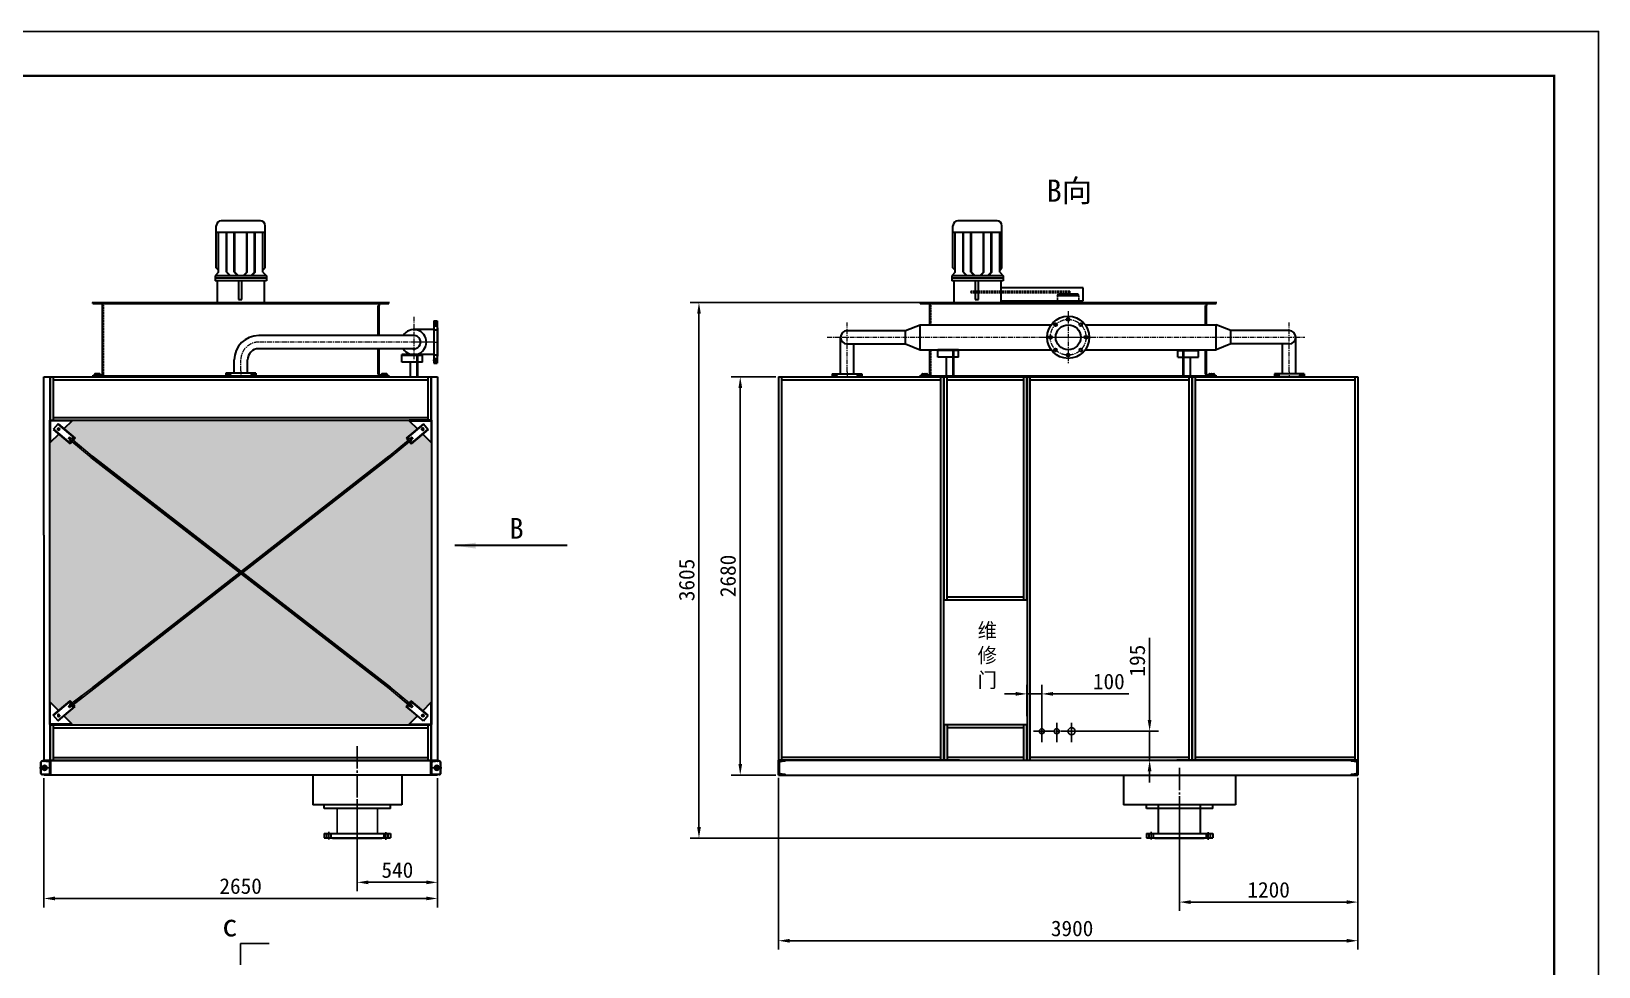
# Model space of a CAD drawing. Header units: millimetres. Extents: x 30580 to 65675, y -20119 to -7519.
# Drawn here: x 37850 to 48400, y -13814 to -7519 of the extents above; entities that cross this region are included whole.
import ezdxf

# ---------------------------------------------------------------- set-up
doc = ezdxf.new("R2010")
doc.units = ezdxf.units.MM
for name, pattern in [('CENTER', [50.8, 31.75, -6.35, 6.35, -6.35]), ('CENTER2', [28.574999, 19.049999, -3.175, 3.175, -3.175]), ('EB_DASH', [6, 3, -3]), ('EB_DASHDOT', [39, 30, -3, 3, -3]), ('HIDDEN', [0.375, 0.25, -0.125])]:
    doc.linetypes.add(name, pattern=pattern)
doc.layers.get('Defpoints').update_dxf_attribs({"lineweight": 18})
for name, color, linetype, lineweight in [('01', 7, 'Continuous', 30), ('2细线层', 4, 'Continuous', 18), ('CAXA0', 7, 'Continuous', 35), ('CAXA1', 1, 'EB_DASHDOT', 25), ('CAXA2', 6, 'EB_DASH', 25), ('中心线层', 1, 'CENTER', 18), ('点化线', 1, 'CENTER2', 13), ('细实线', 3, 'Continuous', 13), ('轮廓线', 7, 'Continuous', 30)]:
    doc.layers.add(name, color=color, linetype=linetype, lineweight=lineweight)
doc.layers.add('border', color=7, linetype='Continuous')
doc.dimstyles.new('ISO-25', dxfattribs={"dimtxt": 2.5, "dimasz": 2.5, "dimexe": 1.25, "dimexo": 0.625, "dimtad": 1, "dimtxsty": 'Standard', "dimcen": 2.5, "dimadec": 0, "dimazin": 0, "dimtfac": 1, "dimtmove": 0, "dimatfit": 3, "dimfxl": 1, "dimarcsym": 0})

# ---------------------------------------------------------------- blocks, each defined once
blk = doc.blocks.new('CAXBLOCK12')
at = {"layer": 'CAXA0'}
for p, q in [((0, 0), (0, -100)), ((45, 0), (0, 0)), ((45, -3), (45, 0)), ((0, -100), (45, -100)), ((4, -15), (4, -85)), ((43, -5), (10, -8)), ((43, -95), (10, -92)), ((45, -97), (45, -100))]:
    blk.add_line(p, q, dxfattribs=at)
for centre, radius, start, end in [((11, -15), 6.7, 94.5739, 180), ((11, -85), 6.7, 180, 265.4261), ((42, -3), 2.5, 274.5739, 0), ((42, -97), 2.5, 0, 85.4261)]:
    blk.add_arc(centre, radius, start, end, dxfattribs=at)
blk = doc.blocks.new('*D94')
at = {"color": 0, "lineweight": -2, "ltscale": 150, "transparency": 16777216}
for p, q in [((42879, -12543), (42879, -13699)), ((46779, -12543), (46779, -13699)), ((42954, -13639), (46704, -13639))]:
    blk.add_line(p, q, dxfattribs=at)
at = {"color": 0, "ltscale": 150, "transparency": 16777216}
for points in [[(42954, -13627), (42954, -13652), (42879, -13639)], [(46704, -13627), (46704, -13652), (46779, -13639)]]:
    blk.add_solid(points, dxfattribs=at)
at = {"layer": 'Defpoints', "color": 0, "ltscale": 150, "transparency": 16777216}
for p in [(42879, -12524), (46779, -12524), (46779, -13639)]:
    blk.add_point(p, dxfattribs=at)
at = {"color": 0, "ltscale": 150, "transparency": 16777216, "insert": (44856, -13557), "char_height": 105, "attachment_point": 5}
blk.add_mtext('3900', dxfattribs=at)
blk = doc.blocks.new('A$C3F365CF5')
at = {"layer": '点化线'}
for p, q in [((10, 180), (38, 180)), ((0, 100), (41, 100)), ((10, 20), (38, 20))]:
    blk.add_line(p, q, dxfattribs=at)
at = {"layer": '轮廓线'}
for p, q in [((15, 200), (33, 200)), ((15, 200), (15, 0)), ((15, 189), (33, 189)), ((15, 171), (33, 171)), ((33, 200), (33, 164)), ((33, 164), (35, 161)), ((35, 161), (35, 39)), ((15, 29), (33, 29)), ((15, 11), (33, 11)), ((15, 0), (33, 0)), ((33, 36), (35, 39)), ((33, 36), (33, 0))]:
    blk.add_line(p, q, dxfattribs=at)
blk = doc.blocks.new('A$C2E62218D')
at = {"layer": '01'}
for centre, radius in [((182, 174), 142), ((97, 259), 10), ((182, 174), 84), ((182, 294), 10), ((267, 259), 10), ((62, 174), 10), ((302, 174), 10), ((97, 89), 10), ((182, 54), 10), ((267, 89), 10)]:
    blk.add_circle(centre, radius, dxfattribs=at)
at = {"layer": '中心线层'}
for p, q in [((182, 349), (182, 0)), ((0, 174), (360, 174))]:
    blk.add_line(p, q, dxfattribs=at)
blk.add_circle((182, 174), 120, dxfattribs=at)
blk = doc.blocks.new('*D97')
at = {"color": 0, "lineweight": -2, "ltscale": 150, "transparency": 16777216}
for p, q in [((42861, -9844), (42562, -9844)), ((42622, -9919), (42622, -12449)), ((42861, -12524), (42562, -12524))]:
    blk.add_line(p, q, dxfattribs=at)
at = {"color": 0, "ltscale": 150, "transparency": 16777216}
for points in [[(42610, -9919), (42635, -9919), (42622, -9844)], [(42610, -12449), (42635, -12449), (42622, -12524)]]:
    blk.add_solid(points, dxfattribs=at)
at = {"layer": 'Defpoints', "color": 0, "ltscale": 150, "transparency": 16777216}
for p in [(42879, -9844), (42622, -12524), (42879, -12524)]:
    blk.add_point(p, dxfattribs=at)
at = {"color": 0, "ltscale": 150, "transparency": 16777216, "insert": (42540, -11184), "char_height": 105, "attachment_point": 5, "rotation": 90}
blk.add_mtext('2680', dxfattribs=at)
blk = doc.blocks.new('*D98')
at = {"color": 0, "lineweight": -2, "ltscale": 150, "transparency": 16777216}
for p, q in [((43852, -9344), (42284, -9344)), ((42344, -12874), (42344, -9419)), ((45321, -12949), (42284, -12949))]:
    blk.add_line(p, q, dxfattribs=at)
at = {"color": 0, "ltscale": 150, "transparency": 16777216}
for points in [[(42332, -9419), (42357, -9419), (42344, -9344)], [(42332, -12874), (42357, -12874), (42344, -12949)]]:
    blk.add_solid(points, dxfattribs=at)
at = {"layer": 'Defpoints', "color": 0, "ltscale": 150, "transparency": 16777216}
for p in [(42344, -9344), (43871, -9344), (45340, -12949)]:
    blk.add_point(p, dxfattribs=at)
at = {"color": 0, "ltscale": 150, "transparency": 16777216, "insert": (42262, -11211), "char_height": 105, "attachment_point": 5, "rotation": 90}
blk.add_mtext('3605', dxfattribs=at)
blk = doc.blocks.new('A$C0C8B4ECC')
at = {"layer": 'CAXA0', "linetype": 'Continuous'}
for p, q in [((7, 0), (7, 100)), ((11, 15), (11, 85)), ((61, 96), (17, 92)), ((61, 4), (17, 8)), ((52, 97), (52, 100)), ((52, 3), (52, 0)), ((72, 14), (72, 86))]:
    blk.add_line(p, q, dxfattribs=at)
blk.add_circle((47, 50), 15, dxfattribs=at)
for centre, radius, start, end in [((18, 85), 6.7, 94.5739, 180), ((18, 15), 6.7, 180, 265.4261), ((50, 97), 2.5, 274.5739, 0), ((50, 3), 2.5, 0, 85.4261), ((62, 86), 10, 0, 94.5739), ((62, 14), 10, 265.4261, 360)]:
    blk.add_arc(centre, radius, start, end, dxfattribs=at)
at = {"layer": 'CAXA1', "linetype": 'EB_DASHDOT'}
for p, q in [((82, 50), (0, 50)), ((47, 32), (47, 68))]:
    blk.add_line(p, q, dxfattribs=at)
blk = doc.blocks.new('A$C68A221FE')
at = {"layer": '01'}
for p, q in [((7, 285), (28, 285)), ((7, 285), (7, 0)), ((7, 272), (28, 272)), ((7, 252), (28, 252)), ((7, 226), (28, 226)), ((28, 285), (28, 0)), ((28, 241), (31, 238)), ((31, 238), (31, 47)), ((7, 58), (28, 58)), ((7, 32), (28, 32)), ((7, 12), (28, 12)), ((28, 44), (31, 47)), ((7, 0), (28, 0))]:
    blk.add_line(p, q, dxfattribs=at)
at = {"layer": '中心线层'}
for p, q in [((4, 262), (31, 262)), ((1, 142), (35, 142)), ((0, 22), (31, 22))]:
    blk.add_line(p, q, dxfattribs=at)
blk = doc.blocks.new('*X16')
at = {"color": 0, "linetype": 'Continuous'}
for p, q in [((-6, 4), (0, 8)), ((-6, -4), (-6, 4)), ((6, 4), (0, 8)), ((6, -4), (6, 4)), ((-6, -4), (0, -8)), ((6, -4), (0, -8))]:
    blk.add_line(p, q, dxfattribs=at)
for radius in [6.5, 3.4]:
    blk.add_circle((0, 0), radius, dxfattribs=at)
blk.add_arc((0, 0), 4, 250, 160, dxfattribs=at)
blk = doc.blocks.new('*D87')
at = {"color": 0, "lineweight": -2, "ltscale": 150, "transparency": 16777216}
for p, q in [((37934, -12544), (37934, -13415)), ((40584, -12544), (40584, -13415)), ((40509, -13355), (38009, -13355))]:
    blk.add_line(p, q, dxfattribs=at)
at = {"color": 0, "ltscale": 150, "transparency": 16777216}
for points in [[(38009, -13342), (38009, -13367), (37934, -13355)], [(40509, -13342), (40509, -13367), (40584, -13355)]]:
    blk.add_solid(points, dxfattribs=at)
at = {"layer": 'Defpoints', "color": 0, "ltscale": 150, "transparency": 16777216}
for p in [(37934, -12525), (40584, -12525), (37934, -13355)]:
    blk.add_point(p, dxfattribs=at)
at = {"color": 0, "ltscale": 150, "transparency": 16777216, "insert": (39259, -13272), "char_height": 105, "attachment_point": 5}
blk.add_mtext('2650', dxfattribs=at)
blk = doc.blocks.new('*U100')
at = {"layer": 'border', "color": 1, "linetype": 'Continuous'}
blk.add_lwpolyline([(0, 0), (17820, 0), (17820, 12600), (0, 12600)], close=True, dxfattribs=at)
at = {"layer": 'border', "color": 7, "linetype": 'Continuous', "const_width": 15}
blk.add_lwpolyline([(750, 300), (17520, 300), (17520, 12300), (750, 12300)], close=True, dxfattribs=at)
blk = doc.blocks.new('*X18')
at = {"layer": '01'}
blk.add_hatch(color=256, dxfattribs=at).paths.add_polyline_path([(756, 0), (616, 20), (616, -20)], flags=0)
blk.add_line((0, 0), (756, 0), dxfattribs=at)
blk = doc.blocks.new('*D105')
at = {"color": 0, "lineweight": -2, "ltscale": 150, "transparency": 16777216}
for p, q in [((44552, -12127), (44552, -11918)), ((44652, -12277), (44652, -11918)), ((44477, -11978), (44402, -11978)), ((44552, -11978), (44652, -11978)), ((44727, -11978), (45238, -11978))]:
    blk.add_line(p, q, dxfattribs=at)
at = {"color": 0, "ltscale": 150, "transparency": 16777216}
for points in [[(44477, -11965), (44477, -11990), (44552, -11978)], [(44727, -11965), (44727, -11990), (44652, -11978)]]:
    blk.add_solid(points, dxfattribs=at)
at = {"layer": 'Defpoints', "color": 0, "ltscale": 150, "transparency": 16777216}
for p in [(44652, -11978), (44552, -12146), (44652, -12296)]:
    blk.add_point(p, dxfattribs=at)
at = {"color": 0, "ltscale": 150, "transparency": 16777216, "insert": (45103, -11895), "char_height": 105, "attachment_point": 5}
blk.add_mtext('100', dxfattribs=at)
blk = doc.blocks.new('*D107')
at = {"color": 0, "lineweight": -2, "ltscale": 150, "transparency": 16777216}
for p, q in [((45378, -12154), (45378, -11601)), ((44781, -12229), (45438, -12229)), ((45378, -12424), (45378, -12229)), ((44781, -12424), (45438, -12424)), ((45378, -12499), (45378, -12574))]:
    blk.add_line(p, q, dxfattribs=at)
at = {"color": 0, "ltscale": 150, "transparency": 16777216}
for points in [[(45365, -12154), (45390, -12154), (45378, -12229)], [(45365, -12499), (45390, -12499), (45378, -12424)]]:
    blk.add_solid(points, dxfattribs=at)
at = {"layer": 'Defpoints', "color": 0, "ltscale": 150, "transparency": 16777216}
for p in [(44762, -12229), (44762, -12424), (45378, -12424)]:
    blk.add_point(p, dxfattribs=at)
at = {"color": 0, "ltscale": 150, "transparency": 16777216, "insert": (45295, -11754), "char_height": 105, "attachment_point": 5, "rotation": 90}
blk.add_mtext('195', dxfattribs=at)
blk = doc.blocks.new('*D110')
at = {"color": 0, "lineweight": -2, "ltscale": 150, "transparency": 16777216}
for p, q in [((45579, -12667), (45579, -13439)), ((46779, -12667), (46779, -13439)), ((46704, -13379), (45654, -13379))]:
    blk.add_line(p, q, dxfattribs=at)
at = {"color": 0, "ltscale": 150, "transparency": 16777216}
for points in [[(45654, -13367), (45654, -13392), (45579, -13379)], [(46704, -13367), (46704, -13392), (46779, -13379)]]:
    blk.add_solid(points, dxfattribs=at)
at = {"layer": 'Defpoints', "color": 0, "ltscale": 150, "transparency": 16777216}
for p in [(45579, -12648), (46779, -12648), (45579, -13379)]:
    blk.add_point(p, dxfattribs=at)
at = {"color": 0, "ltscale": 150, "transparency": 16777216, "insert": (46179, -13297), "char_height": 105, "attachment_point": 5}
blk.add_mtext('1200', dxfattribs=at)
blk = doc.blocks.new('*D111')
at = {"color": 0, "lineweight": -2, "ltscale": 150, "transparency": 16777216}
for p, q in [((40044, -12687), (40044, -13306)), ((40584, -12687), (40584, -13306)), ((40119, -13246), (40509, -13246))]:
    blk.add_line(p, q, dxfattribs=at)
at = {"color": 0, "ltscale": 150, "transparency": 16777216}
for points in [[(40119, -13234), (40119, -13259), (40044, -13246)], [(40509, -13234), (40509, -13259), (40584, -13246)]]:
    blk.add_solid(points, dxfattribs=at)
at = {"layer": 'Defpoints', "color": 0, "ltscale": 150, "transparency": 16777216}
for p in [(40044, -12668), (40584, -12668), (40584, -13246)]:
    blk.add_point(p, dxfattribs=at)
at = {"color": 0, "ltscale": 150, "transparency": 16777216, "insert": (40314, -13164), "char_height": 105, "attachment_point": 5}
blk.add_mtext('540', dxfattribs=at)

msp = doc.modelspace()

# ---------------------------------------------------------------- hatches: boundary and pattern name
at = {"layer": '2细线层'}
h = msp.add_hatch(dxfattribs=at)
h.set_pattern_fill('HONEY', color=256, scale=10, style=0)
h.set_pattern_definition([(0, (-169696.702, 90930.416), (47.625, 27.4963), [31.75, -63.5]), (120, (-169696.702, 90930.416), (-47.6249943, 27.49631), [31.75, -63.5]), (60, (-169696.702, 90930.416), (5.7e-06, 54.99261), [-63.5, 31.75])])
h.paths.add_polyline_path([(38251.127, -10386.735), (38124.568, -10280.54), (38112.581, -10294.826), (38034.37, -10229.2), (37974.396, -10289.174), (37974.396, -12030.991), (38034.37, -12090.965), (38112.581, -12025.339), (38124.649, -12039.722), (38153.013, -12018.244), (38185.521, -11990.967), (38186.887, -11992.595), (38262.951, -11935.001), (39252.58, -11162.787)])
h.paths.add_polyline_path([(40258.231, -10378.073), (40386.06, -10270.811), (40374.072, -10256.524), (40448.932, -10193.71), (40394.396, -10139.174), (40394.396, -10136.674), (38124.396, -10136.674), (38124.396, -10139.174), (38069.86, -10193.71), (38144.72, -10256.524), (38132.732, -10270.811), (38260.561, -10378.073), (39262.877, -11154.753)])
h.paths.add_polyline_path([(40544.396, -10286.674), (40541.896, -10286.674), (40484.422, -10229.2), (40406.211, -10294.826), (40394.223, -10280.54), (40266.394, -10387.801), (39273.229, -11162.774), (40266.394, -11932.364), (40394.223, -12039.626), (40406.211, -12025.339), (40484.422, -12090.965), (40541.896, -12033.491), (40544.396, -12033.491)])
h.paths.add_polyline_path([(39262.931, -11170.809), (38271.115, -11944.729), (38132.812, -12049.45), (38144.72, -12063.641), (38069.86, -12126.456), (38124.396, -12180.991), (38124.396, -12183.491), (37974.396, -12183.491), (37974.396, -12185.491), (40544.396, -12185.491), (40544.396, -12183.491), (40394.396, -12183.491), (40394.396, -12180.991), (40448.932, -12126.456), (40374.072, -12063.641), (40386.06, -12049.354), (40258.231, -11942.093)])

# ---------------------------------------------------------------- linework, layer by layer
at = {"linetype": 'HIDDEN'}
for p, q in [((38100.802, -10258.111), (38113.218, -10268.528)), ((38106.517, -10251.3), (38118.932, -10261.718)), ((38123.878, -10277.473), (38185.521, -10329.198)), ((38129.592, -10270.663), (38191.236, -10322.388)), ((40389.2, -10270.663), (40327.556, -10322.388)), ((40394.914, -10277.473), (40333.271, -10329.198)), ((40412.275, -10251.3), (40399.86, -10261.718)), ((40417.99, -10258.111), (40405.574, -10268.528)), ((38123.878, -12042.692), (38185.521, -11990.967)), ((38129.592, -12049.502), (38191.236, -11997.777)), ((40389.2, -12049.502), (40327.556, -11997.777)), ((40394.914, -12042.692), (40333.271, -11990.967)), ((38100.802, -12062.055), (38113.218, -12051.637)), ((38106.517, -12068.865), (38118.932, -12058.447)), ((40412.275, -12068.865), (40399.86, -12058.447)), ((40417.99, -12062.055), (40405.574, -12051.637))]:
    msp.add_line(p, q, dxfattribs=at)
for p, q in [((38130.817, -10269.204), (38122.653, -10278.933)), ((38122.653, -10278.933), (38252.398, -10387.801)), ((38260.561, -10378.073), (38130.817, -10269.204)), ((38184.297, -10330.657), (38192.46, -10320.929)), ((40258.231, -10378.073), (40387.975, -10269.204)), ((40396.139, -10278.933), (40266.394, -10387.801)), ((40334.495, -10330.657), (40326.332, -10320.929)), ((40387.975, -10269.204), (40396.139, -10278.933)), ((38122.653, -12041.233), (38262.951, -11935.001)), ((38271.115, -11944.729), (38130.817, -12050.961)), ((38184.297, -11989.508), (38192.46, -11999.237)), ((40258.231, -11942.093), (40387.975, -12050.961)), ((40396.139, -12041.233), (40266.394, -11932.364)), ((40334.495, -11989.508), (40326.332, -11999.237)), ((38130.817, -12050.961), (38122.653, -12041.233)), ((40387.975, -12050.961), (40396.139, -12041.233)), ((39907.896, -12749.291), (39907.896, -12917.831)), ((40180.896, -12749.291), (40180.896, -12917.831))]:
    msp.add_line(p, q)
at = {"color": 3, "ltscale": 150}
for q in [(39451.872, -13656.935), (39258.146, -13800.924)]:
    msp.add_line((39258.146, -13656.935), q, dxfattribs=at)
for points in [[(38111.993, -10269.988), (38099.578, -10259.57), (38107.741, -10249.841), (38120.156, -10260.259)], [(38113.838, -10286.042), (38136.288, -10259.288), (38137.96, -10260.691), (38115.51, -10287.445)], [(40404.954, -10286.042), (40382.504, -10259.288), (40380.832, -10260.691), (40403.282, -10287.445)], [(40406.799, -10269.988), (40419.214, -10259.57), (40411.051, -10249.841), (40398.636, -10260.259)], [(38111.993, -12050.178), (38099.578, -12060.595), (38107.741, -12070.324), (38120.156, -12059.906)], [(38113.838, -12034.123), (38136.288, -12060.877), (38137.96, -12059.474), (38115.51, -12032.72)], [(40404.954, -12034.123), (40382.504, -12060.877), (40380.832, -12059.474), (40403.282, -12032.72)], [(40406.799, -12050.178), (40419.214, -12060.595), (40411.051, -12070.324), (40398.636, -12059.906)]]:
    msp.add_lwpolyline(points, close=True)
for points in [[(38117.92, -10281.178), (38122.002, -10276.313), (38113.986, -10269.588, 0.414213562), (38112.197, -10269.744), (38109.748, -10272.663, 0.414213562), (38109.905, -10274.452)], [(38122.002, -10276.313), (38128.124, -10269.017), (38120.109, -10262.291, 0.414213562), (38118.32, -10262.448), (38113.83, -10267.799, 0.414213562), (38113.986, -10269.588)], [(38128.124, -10269.017), (38132.206, -10264.153), (38124.191, -10257.427, 0.414213562), (38122.401, -10257.583), (38119.952, -10260.502, 0.414213562), (38120.109, -10262.291)], [(40390.668, -10269.017), (40386.586, -10264.153), (40394.601, -10257.427, -0.414213562), (40396.391, -10257.583), (40398.84, -10260.502, -0.414213562), (40398.683, -10262.291)], [(40396.79, -10276.313), (40390.668, -10269.017), (40398.683, -10262.291, -0.414213562), (40400.472, -10262.448), (40404.962, -10267.799, -0.414213562), (40404.806, -10269.588)], [(40400.872, -10281.178), (40396.79, -10276.313), (40404.806, -10269.588, -0.414213562), (40406.595, -10269.744), (40409.044, -10272.663, -0.414213562), (40408.887, -10274.452)], [(38117.92, -12038.987), (38122.002, -12043.852), (38113.986, -12050.577, -0.414213562), (38112.197, -12050.421), (38109.748, -12047.502, -0.414213562), (38109.905, -12045.713)], [(38122.002, -12043.852), (38128.124, -12051.148), (38120.109, -12057.874, -0.414213562), (38118.32, -12057.717), (38113.83, -12052.367, -0.414213562), (38113.986, -12050.577)], [(38128.124, -12051.148), (38132.206, -12056.013), (38124.191, -12062.738, -0.414213562), (38122.401, -12062.582), (38119.952, -12059.663, -0.414213562), (38120.109, -12057.874)], [(40390.668, -12051.148), (40386.586, -12056.013), (40394.601, -12062.738, 0.414213562), (40396.391, -12062.582), (40398.84, -12059.663, 0.414213562), (40398.683, -12057.874)], [(40396.79, -12043.852), (40390.668, -12051.148), (40398.683, -12057.874, 0.414213562), (40400.472, -12057.717), (40404.962, -12052.367, 0.414213562), (40404.806, -12050.577)], [(40400.872, -12038.987), (40396.79, -12043.852), (40404.806, -12050.577, 0.414213562), (40406.595, -12050.421), (40409.044, -12047.502, 0.414213562), (40408.887, -12045.713)]]:
    msp.add_lwpolyline(points, format="xyb", close=True)
at = {"ltscale": 150}
for centre, radius in [((44652.452, -12229.291), 17), ((44752.452, -12229.291), 17), ((44852.452, -12229.291), 24)]:
    msp.add_circle(centre, radius, dxfattribs=at)
at = {"layer": '01', "ltscale": 10}
for p, q in [((39095.161, -9110.301), (39095.161, -8827.242)), ((39391.717, -8794.291), (39128.112, -8794.291)), ((39424.668, -9110.301), (39424.668, -8827.242)), ((44054.056, -9110.301), (44054.056, -8827.242)), ((44350.612, -8794.291), (44087.007, -8794.291)), ((44383.563, -9110.301), (44383.563, -8827.242)), ((39424.668, -8871.885), (39095.161, -8871.885)), ((39110.291, -9140.562), (39110.291, -8871.885)), ((39163.248, -9140.562), (39163.248, -8871.885)), ((39167.03, -9138.995), (39167.03, -8871.885)), ((39216.204, -9140.562), (39216.204, -8871.885)), ((39219.987, -9138.995), (39219.987, -8871.885)), ((39299.842, -9138.995), (39299.842, -8871.885)), ((39303.624, -9140.562), (39303.624, -8871.885)), ((39352.798, -9138.995), (39352.798, -8871.885)), ((39356.581, -9140.562), (39356.581, -8871.885)), ((39409.537, -9140.562), (39409.537, -8871.885)), ((44383.563, -8871.885), (44054.056, -8871.885)), ((44069.186, -9140.562), (44069.186, -8871.885)), ((44122.143, -9140.562), (44122.143, -8871.885)), ((44125.925, -9138.995), (44125.925, -8871.885)), ((44175.099, -9140.562), (44175.099, -8871.885)), ((44178.882, -9138.995), (44178.882, -8871.885)), ((44258.737, -9138.995), (44258.737, -8871.885)), ((44262.519, -9140.562), (44262.519, -8871.885)), ((44311.693, -9138.995), (44311.693, -8871.885)), ((44315.476, -9140.562), (44315.476, -8871.885)), ((44368.432, -9140.562), (44368.432, -8871.885)), ((39110.291, -9140.562), (39087.596, -9163.258)), ((39432.233, -9163.258), (39087.596, -9163.258)), ((39087.596, -9163.258), (39087.596, -9196.881)), ((39110.291, -9125.432), (39095.161, -9110.301)), ((39163.248, -9140.562), (39185.943, -9163.258)), ((39167.03, -9138.995), (39191.293, -9163.258)), ((39216.204, -9140.562), (39238.9, -9163.258)), ((39219.987, -9138.995), (39244.249, -9163.258)), ((39299.842, -9138.995), (39275.579, -9163.258)), ((39303.624, -9140.562), (39280.929, -9163.258)), ((39352.798, -9138.995), (39328.536, -9163.258)), ((39356.581, -9140.562), (39333.885, -9163.258)), ((39409.537, -9125.432), (39424.668, -9110.301)), ((39409.537, -9140.562), (39432.233, -9163.258)), ((44069.186, -9140.562), (44046.491, -9163.258)), ((44391.128, -9163.258), (44046.491, -9163.258)), ((44046.491, -9163.258), (44046.491, -9196.881)), ((44069.186, -9125.432), (44054.056, -9110.301)), ((44122.143, -9140.562), (44144.839, -9163.258)), ((44125.925, -9138.995), (44150.188, -9163.258)), ((44175.099, -9140.562), (44197.795, -9163.258)), ((44178.882, -9138.995), (44203.144, -9163.258)), ((44258.737, -9138.995), (44234.474, -9163.258)), ((44262.519, -9140.562), (44239.824, -9163.258)), ((44311.693, -9138.995), (44287.431, -9163.258)), ((44315.476, -9140.562), (44292.78, -9163.258)), ((44368.432, -9125.432), (44383.563, -9110.301)), ((44368.432, -9140.562), (44391.128, -9163.258)), ((39432.233, -9180.069), (39087.596, -9180.069)), ((39432.233, -9196.881), (39087.596, -9196.881)), ((44391.128, -9180.069), (44046.491, -9180.069)), ((44391.128, -9196.881), (44046.491, -9196.881)), ((38260.328, -9344.291), (38316.105, -9344.291)), ((38264.01, -9349.869), (38264.01, -9344.291)), ((38264.01, -9344.291), (40256.782, -9344.291)), ((38264.01, -9349.869), (38316.105, -9349.869)), ((38264.01, -9349.869), (40256.782, -9349.869)), ((38330.049, -9824.769), (38330.049, -9363.813)), ((38561.743, -9344.291), (40260.464, -9344.291)), ((40185.165, -9565.791), (40185.165, -9363.813)), ((40190.743, -9565.791), (40190.743, -9363.813)), ((40256.782, -9349.869), (40256.782, -9344.291)), ((43829.384, -9344.291), (43885.161, -9344.291)), ((43833.067, -9349.869), (43833.067, -9344.291)), ((43833.067, -9344.291), (45825.838, -9344.291)), ((43833.067, -9349.869), (43885.161, -9349.869)), ((43833.067, -9349.869), (45825.838, -9349.869)), ((43899.106, -9493.534), (43899.106, -9363.813)), ((44410.799, -9344.291), (45829.52, -9344.291)), ((45754.221, -9493.534), (45754.221, -9363.813)), ((45759.799, -9493.534), (45759.799, -9363.813)), ((45825.838, -9349.869), (45825.838, -9344.291)), ((40185.165, -9824.769), (40185.165, -9654.791)), ((40190.743, -9824.769), (40190.743, -9654.791)), ((43899.106, -9824.769), (43899.106, -9661.534)), ((45754.221, -9824.769), (45754.221, -9661.534)), ((45759.799, -9824.769), (45759.799, -9661.534)), ((38260.328, -9844.291), (40260.464, -9844.291)), ((43994.452, -9844.291), (44549.452, -9844.291)), ((44552.452, -9844.291), (45664.452, -9844.291))]:
    msp.add_line(p, q, dxfattribs=at)
at = {"layer": '01'}
for p, q in [((43733.436, -9533.034), (43833.436, -9493.534)), ((43833.436, -9493.534), (44714.342, -9493.534)), ((43833.436, -9661.534), (43833.436, -9493.534)), ((44944.562, -9493.534), (45825.469, -9493.534)), ((45825.469, -9661.534), (45825.469, -9493.534)), ((45925.469, -9533.034), (45825.469, -9493.534)), ((40425.32, -9565.791), (39380.396, -9565.791)), ((40560.396, -9526.291), (40425.32, -9526.291)), ((43296.952, -9824.291), (43296.952, -9577.534)), ((43341.452, -9533.034), (43733.436, -9533.034)), ((43733.436, -9622.034), (43733.436, -9533.034)), ((46317.452, -9533.034), (45925.469, -9533.034)), ((45925.469, -9622.034), (45925.469, -9533.034)), ((46361.952, -9824.291), (46361.952, -9577.534)), ((40418.258, -9654.791), (39380.396, -9654.791)), ((40482.845, -9694.291), (40344.808, -9694.291)), ((40344.808, -9744.291), (40344.808, -9694.291)), ((40482.845, -9699.291), (40344.808, -9699.291)), ((40560.396, -9694.291), (40425.32, -9694.291)), ((40445.32, -9699.291), (40445.32, -9844.291)), ((40450.32, -9699.291), (40450.32, -9844.291)), ((40482.845, -9744.291), (40482.845, -9694.291)), ((43341.452, -9622.034), (43733.436, -9622.034)), ((43385.952, -9824.291), (43385.952, -9622.034)), ((43733.436, -9622.034), (43833.436, -9661.534)), ((43833.436, -9661.534), (44714.342, -9661.534)), ((44091.195, -9661.534), (43953.159, -9661.534)), ((43953.159, -9711.534), (43953.159, -9661.534)), ((44091.195, -9666.534), (43953.159, -9666.534)), ((44053.671, -9666.534), (44053.671, -9838.713)), ((44058.671, -9666.534), (44058.671, -9838.713)), ((44091.195, -9711.534), (44091.195, -9661.534)), ((44944.562, -9661.534), (45825.469, -9661.534)), ((45567.709, -9661.534), (45705.746, -9661.534)), ((45567.709, -9711.534), (45567.709, -9661.534)), ((45567.709, -9666.534), (45705.746, -9666.534)), ((45600.234, -9666.534), (45600.234, -9838.713)), ((45605.234, -9666.534), (45605.234, -9838.713)), ((45705.746, -9711.534), (45705.746, -9661.534)), ((45925.469, -9622.034), (45825.469, -9661.534)), ((46317.452, -9622.034), (45925.469, -9622.034)), ((46272.952, -9824.291), (46272.952, -9622.034)), ((39215.896, -9818.713), (39215.896, -9730.291)), ((39304.896, -9818.713), (39304.896, -9730.291)), ((40445.32, -9744.291), (40344.808, -9744.291)), ((40400.32, -9744.291), (40400.32, -9844.291)), ((40482.845, -9744.291), (40450.32, -9744.291)), ((44053.671, -9711.534), (43953.159, -9711.534)), ((44008.671, -9711.534), (44008.671, -9838.713)), ((44091.195, -9711.534), (44058.671, -9711.534)), ((45567.709, -9711.534), (45600.234, -9711.534)), ((45605.234, -9711.534), (45705.746, -9711.534)), ((45650.234, -9711.534), (45650.234, -9838.713)), ((37974.396, -10136.674), (38124.396, -10136.674)), ((37974.396, -10286.674), (37974.396, -10136.674)), ((38124.396, -10139.174), (37976.896, -10139.174)), ((37976.896, -10139.174), (37976.896, -10286.674)), ((38034.37, -10229.2), (37976.896, -10286.674)), ((38029.813, -10160.106), (37997.674, -10198.408)), ((37997.674, -10198.408), (38112.581, -10294.826)), ((37999.281, -10196.493), (38114.187, -10292.911)), ((38028.206, -10162.021), (38143.113, -10258.439)), ((38029.813, -10160.106), (38144.72, -10256.524)), ((38124.396, -10139.174), (38069.86, -10193.71)), ((38124.396, -10136.674), (38124.396, -10139.174)), ((40488.979, -10160.106), (40374.072, -10256.524)), ((40490.586, -10162.021), (40375.679, -10258.439)), ((40544.396, -10136.674), (40394.396, -10136.674)), ((40394.396, -10136.674), (40394.396, -10139.174)), ((40394.396, -10139.174), (40541.896, -10139.174)), ((40394.396, -10139.174), (40448.932, -10193.71)), ((40519.511, -10196.493), (40404.604, -10292.911)), ((40521.118, -10198.408), (40406.211, -10294.826)), ((40484.422, -10229.2), (40541.896, -10286.674)), ((40488.979, -10160.106), (40521.118, -10198.408)), ((40541.896, -10139.174), (40541.896, -10286.674)), ((40544.396, -10286.674), (40544.396, -10136.674)), ((37976.896, -10286.674), (37974.396, -10286.674)), ((38141.198, -10256.832), (38112.272, -10291.304)), ((38144.72, -10256.524), (38112.581, -10294.826)), ((40374.072, -10256.524), (40406.211, -10294.826)), ((40377.594, -10256.832), (40406.52, -10291.304)), ((40541.896, -10286.674), (40544.396, -10286.674)), ((38251.127, -10386.735), (40258.231, -11942.093)), ((38260.561, -10378.073), (40266.394, -11932.364)), ((38262.951, -11935.001), (40258.231, -10378.073)), ((38271.115, -11944.729), (40266.394, -10387.801)), ((37997.674, -12121.757), (38112.581, -12025.339)), ((37999.281, -12123.672), (38114.187, -12027.254)), ((38144.72, -12063.641), (38112.581, -12025.339)), ((40374.072, -12063.641), (40406.211, -12025.339)), ((40519.511, -12123.672), (40404.604, -12027.254)), ((40521.118, -12121.757), (40406.211, -12025.339)), ((37976.896, -12033.491), (37974.396, -12033.491)), ((37974.396, -12033.491), (37974.396, -12183.491)), ((37976.896, -12180.991), (37976.896, -12033.491)), ((38034.37, -12090.965), (37976.896, -12033.491)), ((38029.813, -12160.059), (37997.674, -12121.757)), ((38028.206, -12158.144), (38143.113, -12061.726)), ((38029.813, -12160.059), (38144.72, -12063.641)), ((38124.396, -12180.991), (38069.86, -12126.456)), ((38141.198, -12063.333), (38112.272, -12028.861)), ((40488.979, -12160.059), (40374.072, -12063.641)), ((40490.586, -12158.144), (40375.679, -12061.726)), ((40377.594, -12063.333), (40406.52, -12028.861)), ((40394.396, -12180.991), (40448.932, -12126.456)), ((40484.422, -12090.965), (40541.896, -12033.491)), ((40488.979, -12160.059), (40521.118, -12121.757)), ((40541.896, -12180.991), (40541.896, -12033.491)), ((40541.896, -12033.491), (40544.396, -12033.491)), ((40544.396, -12033.491), (40544.396, -12183.491)), ((37974.396, -12183.491), (38124.396, -12183.491)), ((38124.396, -12180.991), (37976.896, -12180.991)), ((38124.396, -12183.491), (38124.396, -12180.991)), ((40394.396, -12183.491), (40394.396, -12180.991)), ((40394.396, -12180.991), (40541.896, -12180.991)), ((40544.396, -12183.491), (40394.396, -12183.491)), ((39820.594, -12749.291), (39820.594, -12725.291)), ((40268.197, -12749.291), (40268.197, -12725.291)), ((45355.651, -12748.291), (45355.651, -12724.291)), ((45438.58, -12868.519), (45438.58, -12724.291)), ((45438.58, -12917.831), (45438.58, -12748.291)), ((45720.325, -12868.519), (45720.325, -12724.291)), ((45720.325, -12917.831), (45720.325, -12748.291)), ((45803.254, -12748.291), (45803.254, -12724.291))]:
    msp.add_line(p, q, dxfattribs=at)
at = {"layer": '01', "ltscale": 10}
for centre, radius, start, end in [((39128.112, -8827.242), 32.951, 90, 180), ((39391.717, -8827.242), 32.951, 0, 90), ((44087.007, -8827.242), 32.951, 90, 180), ((44350.612, -8827.242), 32.951, 0, 90), ((39097.773, -9200.663), 3.783, 0, 90), ((39423.019, -9200.663), 3.783, 90, 180), ((44056.668, -9200.663), 3.783, 0, 90), ((44381.914, -9200.663), 3.783, 90, 180)]:
    msp.add_arc(centre, radius, start, end, dxfattribs=at)
at = {"layer": '01'}
for centre, radius, start, end in [((39380.396, -9730.291), 164.5, 90, 180), ((40425.32, -9610.291), 84, 211.9893691, 148.0106309), ((40425.32, -9610.855), 44.5, 260.8678446, 90), ((43341.452, -9577.534), 44.5, 90, 270), ((46317.452, -9577.534), 44.5, 270, 90), ((39380.396, -9730.291), 75.5, 90, 180)]:
    msp.add_arc(centre, radius, start, end, dxfattribs=at)
at = {"layer": 'CAXA0'}
for p, q in [((38260.328, -9844.291), (38260.328, -9838.713)), ((38316.105, -9838.713), (38260.328, -9838.713)), ((38275.867, -9826.194), (38275.867, -9838.713)), ((38314.51, -9838.713), (38275.867, -9838.713)), ((38309.68, -9824.769), (38280.698, -9824.769)), ((38306.344, -9838.713), (38284.033, -9838.713)), ((38285.528, -9826.194), (38285.528, -9838.713)), ((38304.85, -9826.194), (38304.85, -9838.713)), ((38314.51, -9826.194), (38314.51, -9838.713)), ((38316.105, -9838.713), (40204.687, -9838.713)), ((40204.687, -9838.713), (40260.464, -9838.713)), ((40206.281, -9826.194), (40206.281, -9838.713)), ((40206.281, -9838.713), (40244.925, -9838.713)), ((40211.112, -9824.769), (40240.094, -9824.769)), ((40214.448, -9838.713), (40236.759, -9838.713)), ((40215.942, -9826.194), (40215.942, -9838.713)), ((40235.264, -9826.194), (40235.264, -9838.713)), ((40244.925, -9826.194), (40244.925, -9838.713)), ((40260.464, -9844.291), (40260.464, -9838.713)), ((43829.384, -9838.713), (45829.52, -9838.713)), ((43829.384, -9844.291), (43829.384, -9838.713)), ((43844.923, -9826.194), (43844.923, -9838.713)), ((43883.567, -9838.713), (43844.923, -9838.713)), ((43875.4, -9838.713), (43853.09, -9838.713)), ((43854.584, -9826.194), (43854.584, -9838.713)), ((43873.906, -9826.194), (43873.906, -9838.713)), ((43883.567, -9826.194), (43883.567, -9838.713)), ((45775.338, -9826.194), (45775.338, -9838.713)), ((45775.338, -9838.713), (45813.981, -9838.713)), ((45783.504, -9838.713), (45805.815, -9838.713)), ((45784.999, -9826.194), (45784.999, -9838.713)), ((45804.32, -9826.194), (45804.32, -9838.713)), ((45813.981, -9826.194), (45813.981, -9838.713)), ((45829.52, -9844.291), (45829.52, -9838.713))]:
    msp.add_line(p, q, dxfattribs=at)
at = {"layer": 'CAXA0', "linetype": 'Continuous'}
msp.add_line((46569.132, -12424.291), (46581.132, -12424.291), dxfattribs=at)
at = {"layer": 'CAXA0'}
for centre, radius, start, end in [((38316.105, -9363.813), 13.944, 0, 90), ((40204.687, -9363.813), 13.944, 90, 180), ((43885.161, -9363.813), 13.944, 0, 90), ((45773.743, -9363.813), 13.944, 90, 180), ((38280.698, -9833.67), 8.901, 57.1327678, 122.8672322), ((38295.189, -9858.235), 33.466, 73.2213451, 106.7786549), ((38309.68, -9833.67), 8.901, 57.1327678, 122.8672322), ((38316.105, -9824.769), 13.944, 270, 0), ((40204.687, -9824.769), 13.944, 180, 270), ((40211.112, -9833.67), 8.901, 57.1327678, 122.8672322), ((40225.603, -9858.235), 33.466, 73.2213451, 106.7786549), ((40240.094, -9833.67), 8.901, 57.1327678, 122.8672322), ((43849.754, -9833.67), 8.901, 57.1327678, 122.8672322), ((43864.245, -9858.235), 33.466, 73.2213451, 106.7786549), ((43878.736, -9833.67), 8.901, 57.1327678, 122.8672322), ((43885.161, -9824.769), 13.944, 270, 0), ((45773.743, -9824.769), 13.944, 180, 270), ((45780.168, -9833.67), 8.901, 57.1327678, 122.8672322), ((45794.659, -9858.235), 33.466, 73.2213451, 106.7786549), ((45809.151, -9833.67), 8.901, 57.1327678, 122.8672322)]:
    msp.add_arc(centre, radius, start, end, dxfattribs=at)
at = {"layer": 'CAXA1', "linetype": 'EB_DASHDOT', "lineweight": 25}
for p, q in [((38295.189, -9822.011), (38295.189, -9842.897)), ((40225.603, -9822.011), (40225.603, -9842.897)), ((43864.245, -9822.011), (43864.245, -9842.897)), ((45794.659, -9822.011), (45794.659, -9842.897))]:
    msp.add_line(p, q, dxfattribs=at)
at = {"layer": 'CAXA1', "linetype": 'EB_DASHDOT', "ltscale": 5}
for p, q in [((44595.09, -12229.291), (45180.596, -12229.291)), ((44652.452, -12171.82), (44652.452, -12302.127)), ((44752.452, -12171.82), (44752.452, -12302.127)), ((44852.452, -12171.82), (44852.452, -12302.127)), ((40044.396, -12329.121), (40044.396, -13099.226)), ((45579.452, -12475.795), (45579.452, -13076.873)), ((40044.396, -12815.97), (40044.396, -12917.831)), ((39852.054, -12905.191), (39852.054, -12958.475)), ((40044.396, -12899.768), (40044.396, -12956.944)), ((40236.737, -12907.665), (40236.737, -12960.836)), ((45387.111, -12905.191), (45387.111, -12958.475)), ((45771.794, -12907.665), (45771.794, -12960.836))]:
    msp.add_line(p, q, dxfattribs=at)
at = {"layer": 'CAXA2'}
for p, q in [((44841.462, -9267.109), (44175.303, -9267.109)), ((44175.303, -9267.109), (44175.303, -9277.836)), ((44841.462, -9277.836), (44175.303, -9277.836)), ((38335.627, -9824.769), (38335.627, -9363.813)), ((43904.683, -9493.534), (43904.683, -9363.813)), ((44758.201, -9344.291), (44758.201, -9298.11)), ((44900.703, -9344.291), (44900.703, -9298.11)), ((43904.683, -9824.769), (43904.683, -9661.534))]:
    msp.add_line(p, q, dxfattribs=at)
for centre, start, end in [((38316.105, -9363.813), 0, 90), ((40204.687, -9363.813), 90, 180), ((43885.161, -9363.813), 0, 90), ((45773.743, -9363.813), 90, 180), ((38316.105, -9824.769), 270, 0), ((40204.687, -9824.769), 180, 270), ((43885.161, -9824.769), 270, 0), ((45773.743, -9824.769), 180, 270)]:
    msp.add_arc(centre, 19.522, start, end, dxfattribs=at)
for points in [[(44933.881, -9243.546), (44929.895, -9244.291), (44933.424, -9242.294)], [(45925.267, -9531.961), (45921.356, -9533.034), (45924.708, -9530.751)]]:
    msp.add_solid(points, dxfattribs=at)
at = {"layer": '中心线层'}
for p, q in [((40425.32, -9439.138), (40425.32, -9732.573)), ((43341.452, -9809.494), (43341.452, -9478.543)), ((46317.452, -9809.494), (46317.452, -9478.543)), ((43206.787, -9577.534), (46421.845, -9577.534)), ((40536.367, -9610.291), (39380.396, -9610.291)), ((40560.396, -9610.291), (40425.32, -9610.291)), ((39260.396, -9803.916), (39260.396, -9730.291))]:
    msp.add_line(p, q, dxfattribs=at)
msp.add_arc((39380.396, -9730.291), 120, 90, 180, dxfattribs=at)
at = {"layer": '轮廓线'}
for p, q in [((39432.233, -9163.258), (39432.233, -9196.881)), ((44391.128, -9163.258), (44391.128, -9196.881)), ((39101.555, -9200.663), (39101.555, -9344.291)), ((39244.18, -9196.881), (39244.18, -9323.319)), ((39267.568, -9323.319), (39267.568, -9196.881)), ((39419.237, -9344.291), (39419.237, -9200.663)), ((44060.45, -9200.663), (44060.45, -9344.291)), ((44203.076, -9196.881), (44203.076, -9323.319)), ((44226.463, -9323.319), (44226.463, -9196.881)), ((44378.132, -9344.291), (44378.132, -9200.663)), ((44929.895, -9244.291), (44378.132, -9244.291)), ((44817.442, -9288.562), (44817.442, -9267.109)), ((44841.462, -9288.562), (44841.462, -9267.109)), ((44929.895, -9332.646), (44929.895, -9244.291)), ((39101.555, -9344.291), (39419.237, -9344.291)), ((39244.18, -9323.319), (39267.568, -9323.319)), ((44060.45, -9344.291), (44378.132, -9344.291)), ((44203.076, -9323.319), (44226.463, -9323.319)), ((44378.132, -9332.646), (44929.895, -9332.646)), ((44758.201, -9298.11), (44763.53, -9288.562)), ((44900.703, -9298.11), (44758.201, -9298.11)), ((44895.375, -9288.562), (44763.53, -9288.562)), ((44900.703, -9298.11), (44895.375, -9288.562)), ((37934.396, -9844.291), (39258.396, -9844.291)), ((37934.396, -10908.848), (37934.396, -9844.291)), ((37974.396, -9844.291), (37974.396, -10136.674)), ((37976.396, -9844.291), (37976.396, -10136.674)), ((37996.396, -9844.291), (37996.396, -10136.674)), ((37996.396, -9864.463), (40522.396, -9864.463)), ((39260.396, -9844.291), (40584.396, -9844.291)), ((40522.396, -10136.674), (40522.396, -9844.291)), ((40542.396, -10136.674), (40542.396, -9844.291)), ((40544.396, -10136.674), (40544.396, -9844.291)), ((40584.396, -9844.291), (40584.396, -12425.291)), ((42879.452, -9844.291), (42879.452, -12424.291)), ((42879.452, -9844.291), (43991.452, -9844.291)), ((42899.452, -9844.291), (42899.452, -12424.291)), ((42899.452, -9864.291), (43971.452, -9864.291)), ((43971.452, -12424.291), (43971.452, -9844.291)), ((43991.452, -12424.291), (43991.452, -9844.291)), ((43994.452, -11344.291), (43994.452, -9844.291)), ((44014.452, -11344.291), (44014.452, -9844.291)), ((44014.452, -9864.291), (44529.452, -9864.291)), ((44217.452, -9844.291), (44549.452, -9844.291)), ((44529.452, -9844.291), (44529.452, -11344.291)), ((44549.452, -9844.291), (44549.452, -11344.291)), ((44552.452, -9844.291), (44649.452, -9844.291)), ((44552.452, -9844.291), (44552.452, -12424.291)), ((44572.452, -9844.291), (44572.452, -12424.291)), ((44572.452, -9864.291), (45644.452, -9864.291)), ((45644.452, -12424.291), (45644.452, -9844.291)), ((45664.452, -12424.291), (45664.452, -9844.291)), ((45667.452, -9844.291), (46779.452, -9844.291)), ((45667.452, -12424.291), (45667.452, -9844.291)), ((45687.452, -12424.291), (45687.452, -9844.291)), ((45687.452, -9864.291), (46759.452, -9864.291)), ((46759.452, -9844.291), (46759.452, -12424.291)), ((46779.452, -9844.291), (46779.452, -12424.291)), ((37996.396, -10116.674), (40522.396, -10116.674)), ((37974.396, -10136.674), (40544.396, -10136.674)), ((37974.396, -12183.491), (37974.396, -10136.674)), ((40544.396, -10136.674), (40544.396, -12183.491)), ((37934.396, -10909.848), (37934.396, -12425.291)), ((43994.452, -11344.291), (44549.452, -11344.291)), ((44014.452, -11324.291), (44529.452, -11324.291)), ((37974.396, -12183.491), (37974.396, -12425.291)), ((37974.396, -12185.491), (40544.396, -12185.491)), ((37976.396, -12185.491), (37976.396, -12425.291)), ((37996.396, -12185.491), (37996.396, -12425.291)), ((37996.396, -12205.491), (40522.396, -12205.491)), ((40522.396, -12425.291), (40522.396, -12185.491)), ((40542.396, -12425.291), (40542.396, -12185.491)), ((40544.396, -12425.291), (40544.396, -12183.491)), ((43994.452, -12184.291), (43994.452, -12424.291)), ((43994.452, -12424.291), (43994.452, -12184.291)), ((43994.452, -12184.291), (44549.452, -12184.291)), ((44014.452, -12184.291), (44014.452, -12424.291)), ((44014.452, -12204.291), (44529.452, -12204.291)), ((44529.452, -12184.291), (44529.452, -12424.291)), ((44549.452, -12184.291), (44549.452, -12424.291)), ((40542.396, -12425.291), (37934.396, -12425.291)), ((37934.396, -12425.291), (40584.396, -12425.291)), ((37979.396, -12425.291), (39095.396, -12425.291)), ((37996.396, -12405.291), (40522.396, -12405.291)), ((39097.396, -12425.291), (40539.396, -12425.291)), ((40584.396, -12425.291), (40544.396, -12425.291)), ((42879.452, -12426.291), (42879.452, -12424.291)), ((42879.452, -12424.291), (46779.452, -12424.291)), ((42879.452, -12424.291), (44398.452, -12424.291)), ((42879.452, -12424.291), (46779.452, -12424.291)), ((42899.452, -12404.291), (43971.452, -12404.291)), ((42899.452, -12426.291), (42899.452, -12424.291)), ((44097.452, -12424.291), (42921.452, -12424.291)), ((44014.452, -12404.291), (44529.452, -12404.291)), ((44400.452, -12424.291), (46779.452, -12424.291)), ((44572.452, -12404.291), (45644.452, -12404.291)), ((46734.485, -12424.291), (45561.452, -12424.291)), ((45687.452, -12404.291), (46759.452, -12404.291)), ((46759.452, -12426.291), (46759.452, -12424.291)), ((46779.452, -12426.291), (46779.452, -12424.291)), ((40584.396, -12525.291), (37934.396, -12525.291)), ((39744.396, -12525.291), (39744.396, -12725.291)), ((40344.396, -12525.291), (40344.396, -12725.291)), ((42879.452, -12524.291), (46779.452, -12524.291)), ((45202.452, -12524.291), (45202.452, -12724.291)), ((45956.452, -12524.291), (45956.452, -12724.291)), ((40344.396, -12725.291), (39744.396, -12725.291)), ((40268.197, -12749.291), (39820.594, -12749.291)), ((45956.452, -12724.291), (45202.452, -12724.291)), ((45803.254, -12748.291), (45355.651, -12748.291)), ((39820.594, -12917.831), (40268.197, -12917.831)), ((39820.594, -12917.831), (39820.594, -12946.145)), ((39820.594, -12946.145), (40268.197, -12946.145)), ((39837.897, -12917.831), (39837.897, -12946.145)), ((39866.211, -12917.831), (39866.211, -12946.145)), ((39875.649, -12946.145), (39878.795, -12949.291)), ((39878.795, -12949.291), (40209.996, -12949.291)), ((40213.142, -12946.145), (40209.996, -12949.291)), ((40222.58, -12917.831), (40222.58, -12946.145)), ((40250.894, -12917.831), (40250.894, -12946.145)), ((40268.197, -12917.831), (40268.197, -12946.145)), ((45355.651, -12917.831), (45803.254, -12917.831)), ((45355.651, -12917.831), (45355.651, -12946.145)), ((45355.651, -12946.145), (45803.254, -12946.145)), ((45372.954, -12917.831), (45372.954, -12946.145)), ((45401.268, -12917.831), (45401.268, -12946.145)), ((45410.706, -12946.145), (45413.852, -12949.291)), ((45413.852, -12949.291), (45745.053, -12949.291)), ((45748.199, -12946.145), (45745.053, -12949.291)), ((45757.637, -12917.831), (45757.637, -12946.145)), ((45785.951, -12917.831), (45785.951, -12946.145)), ((45803.254, -12917.831), (45803.254, -12946.145))]:
    msp.add_line(p, q, dxfattribs=at)
at = {"layer": '轮廓线', "linetype": 'Continuous'}
for p, q in [((42921.452, -12424.291), (44097.452, -12424.291)), ((45561.452, -12424.291), (46737.452, -12424.291))]:
    msp.add_line(p, q, dxfattribs=at)

# ---------------------------------------------------------------- block references
at = {"layer": '01'}
for name, p in [('A$C68A221FE', (40553.541, -9752.791)), ('A$C2E62218D', (44647.65, -9751.589))]:
    msp.add_blockref(name, p, dxfattribs=at)
for p, rotation in [((38033.852, -10196.13), 4.999999999873086), ((40484.94, -12124.035), 184.9999999998731)]:
    msp.add_blockref('*X16', p, dxfattribs=dict(at, rotation=rotation))
at = {"layer": '01', "xscale": -1}
for p, rotation in [((40484.94, -10196.13), 355.0000000001269), ((38033.852, -12124.035), 175.0000000001269)]:
    msp.add_blockref('*X16', p, dxfattribs=dict(at, rotation=rotation))
at = {"layer": 'border', "linetype": 'Continuous'}
msp.add_blockref('*U100', (30580.421, -20118.698), dxfattribs=at)
at = {"layer": 'CAXA0'}
msp.add_blockref('CAXBLOCK12', (42879.452, -12424.291), dxfattribs=at)
at = {"layer": 'CAXA0', "xscale": -1}
msp.add_blockref('CAXBLOCK12', (46779.452, -12424.291), dxfattribs=at)
at = {"layer": '细实线', "xscale": -1}
msp.add_blockref('*X18', (41455.988, -10979.891), dxfattribs=at)
at = {"layer": '轮廓线', "rotation": 270}
for p in [(39160.396, -9803.916), (46217.452, -9809.494)]:
    msp.add_blockref('A$C3F365CF5', p, dxfattribs=at)
at = {"layer": '轮廓线', "xscale": -1, "rotation": 90}
msp.add_blockref('A$C3F365CF5', (43441.452, -9809.494), dxfattribs=at)
at = {"layer": '轮廓线', "xscale": -1}
msp.add_blockref('A$C0C8B4ECC', (37986.479, -12525.291), dxfattribs=at)
at = {"layer": '轮廓线'}
msp.add_blockref('A$C0C8B4ECC', (40532.313, -12525.291), dxfattribs=at)

# ---------------------------------------------------------------- texts
at = {"color": 3, "ltscale": 150, "char_height": 150, "attachment_point": 1}
for s, insert in [('B{\\fSimSun|b0|i0|c134|p2;向}', (44684.155, -8515.83)), ('c', (39135.766, -13459.757))]:
    msp.add_mtext_dynamic_manual_height_columns(s, width=1050.08078, gutter_width=525, heights=[0], dxfattribs=dict(at, insert=insert))
at = {"layer": 'CAXA2', "insert": (44220.321, -11501.237), "char_height": 100, "width": 1081.80953, "attachment_point": 1}
msp.add_mtext('维\\P修\\P门', dxfattribs=at)
at = {"layer": '细实线', "insert": (41164.132, -10793.605), "char_height": 140, "width": 338.13003, "attachment_point": 3}
msp.add_mtext('B', dxfattribs=at)

# ---------------------------------------------------------------- dimensions: what is measured, and where the dimension line sits
at = {"color": 3, "ltscale": 150}
for base, p1, p2, angle, picture, middle in [((42344.049, -9344.291), (45339.852, -12949.291), (43870.811, -9344.291), 90, '*D98', (42344.049, -11211.138)), ((37934.396, -13354.998), (40584.396, -12525.291), (37934.396, -12525.291), 180, '*D87', (39259.396, -13354.998))]:
    dim = msp.add_linear_dim(base=base, p1=p1, p2=p2, angle=angle, dimstyle='ISO-25', override={"dimscale": 30, "dimtxt": 3.5, "dimexe": 2, "dimgap": 1, "dimatfit": 0}, dxfattribs=at)
    dim.commit()
    dim.dimension.update_dxf_attribs({"geometry": picture, "text_midpoint": middle, "dimtype": 160})
dim = msp.add_linear_dim(base=(42622.484, -12524.291), p1=(42879.452, -9844.291), p2=(42879.452, -12524.291), angle=90, dimstyle='ISO-25', override={"dimscale": 30, "dimtxt": 3.5, "dimexe": 2, "dimgap": 1, "dimatfit": 0}, dxfattribs=at)
dim.commit()
dim.dimension.update_dxf_attribs({"geometry": '*D97', "text_midpoint": (42539.984, -11184.291)})
at = {"ltscale": 150}
dim = msp.add_linear_dim(base=(45377.913, -12424.291), p1=(44761.9, -12229.291), p2=(44761.9, -12424.291), angle=90, dimstyle='ISO-25', override={"dimscale": 30, "dimtxt": 3.5, "dimexe": 2, "dimgap": 1, "dimatfit": 0}, dxfattribs=at)
dim.commit()
dim.dimension.update_dxf_attribs({"geometry": '*D107', "text_midpoint": (45377.913, -11753.666), "dimtype": 160})
dim = msp.add_linear_dim(base=(44652.452, -11977.864), p1=(44552.452, -12145.748), p2=(44652.452, -12295.775), dimstyle='ISO-25', override={"dimscale": 30, "dimtxt": 3.5, "dimexe": 2, "dimgap": 1, "dimatfit": 0}, dxfattribs=at)
dim.commit()
dim.dimension.update_dxf_attribs({"geometry": '*D105', "text_midpoint": (45103.077, -11977.864), "dimtype": 160})
at = {"color": 3, "ltscale": 150}
for base, p1, p2, picture, middle in [((46779.452, -13639.18), (42879.452, -12524.291), (46779.452, -12524.291), '*D94', (44855.936, -13639.18)), ((45579.452, -13379.082), (46779.452, -12648.292), (45579.452, -12648.292), '*D110', (46179.452, -13379.082)), ((40584.396, -13246.173), (40044.396, -12667.823), (40584.396, -12667.823), '*D111', (40314.396, -13246.173))]:
    dim = msp.add_linear_dim(base=base, p1=p1, p2=p2, dimstyle='ISO-25', override={"dimscale": 30, "dimtxt": 3.5, "dimexe": 2, "dimgap": 1, "dimatfit": 0}, dxfattribs=at)
    dim.commit()
    dim.dimension.update_dxf_attribs({"geometry": picture, "text_midpoint": middle, "dimtype": 160})

doc.saveas('drawing.dxf')
